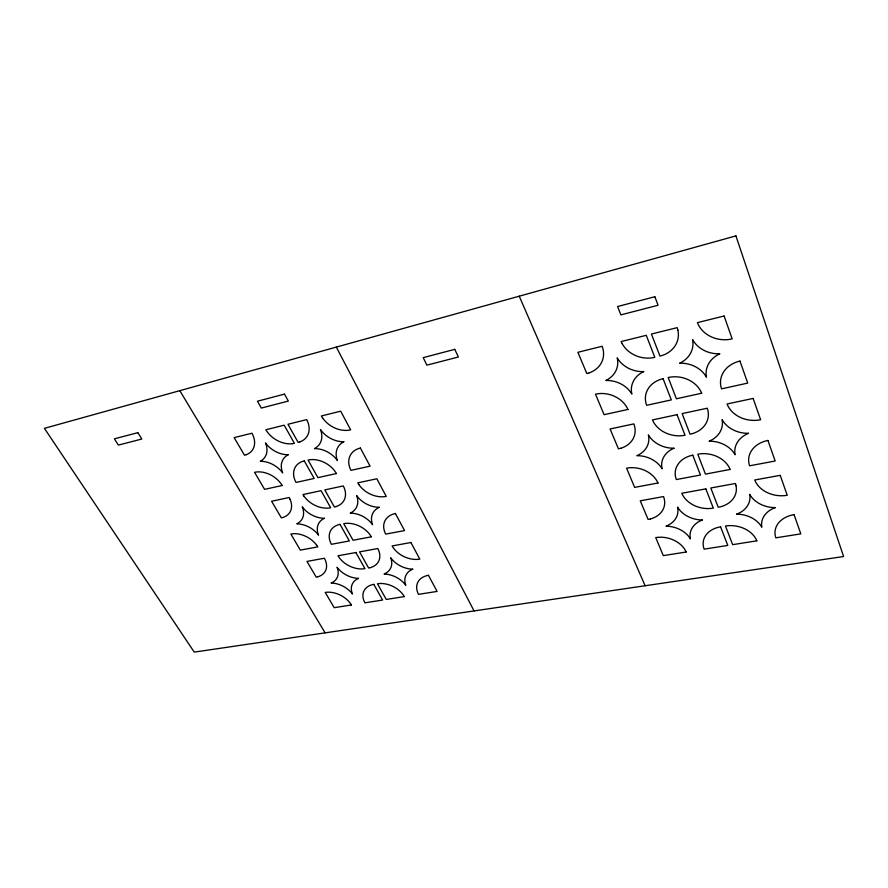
<?xml version="1.0" encoding="UTF-8"?>
<svg xmlns="http://www.w3.org/2000/svg" width="888" height="888" viewBox="0 0 888 888"><rect width="100%" height="100%" fill="white"/><g stroke="black" fill="none" stroke-linecap="round" stroke-linejoin="round"><path stroke-width="1.33" d="M650.393 518.958L648.107 519.458L640.27 500.81L663.547 496.57L664.18 498.557A24.686 19.214 14.2 0 1 650.393 518.958M292.463 443.656L294.383 443.301L284.193 425.197L265.856 429.759L267.033 431.568A22.91 17.061 34.3 0 0 292.463 443.656M316.694 545.232L317.782 546.875L300.344 550.138L290.864 534.032L292.674 533.766A21.146 14.741 30 0 1 316.683 545.243M304.062 496.281L302.941 494.561L321.068 490.687L330.68 507.77L328.782 508.058A22.156 16.162 30.8 0 1 304.073 496.27M358.874 484.626L357.764 482.85L376.834 478.776L386.247 496.392L384.271 496.692A22.7 17.027 28.9 0 1 358.885 484.626M322.522 417.86L321.356 415.973L340.681 411.177L350.671 429.87L348.662 430.247A23.454 18.038 32.7 0 1 322.544 417.848M179.82 390.665L325.119 632.855M336.319 347.097L474.059 610.922M290.054 499.256L289.177 497.502L271.584 501.254L281.352 517.859L283.061 517.415A21.689 15.396 32.2 0 0 290.043 499.256M622.211 343.756L621.145 341.558L646.264 335.32L654.8 357.331L652.203 357.831A26.984 23.277 12.2 0 1 622.233 343.756M519.247 296.192L645.11 585.747M677.866 330.003L677.178 327.65L651.437 334.032L659.951 356.099L662.47 355.378A27.062 23.354 11.6 0 0 677.844 330.003M736.008 485.547L735.419 483.505L710.8 487.978L718.237 507.27L720.656 506.748A25.685 20.102 9.8 0 0 735.986 485.558M674.003 448.251A25.685 20.402 10.9 0 0 662.082 468.82A24.953 19.725 14 0 0 636.84 455.688A25.375 20.557 14.9 0 0 648.373 434.887A25.963 21.157 11.4 0 0 673.981 448.229M692.585 339.56A27.861 23.932 5.1 0 0 719.868 353.79A27.539 23.01 5.4 0 0 706.46 377.222A26.651 22.256 9.8 0 0 679.598 363.225A27.117 23.266 10.4 0 0 692.573 339.571M775.202 507.636A26.141 19.791 6.5 0 0 761.826 527.239A25.33 19.203 9.1 0 0 736.707 514.163M775.191 507.614A26.429 20.535 6.2 0 1 749.694 494.327A25.741 20.013 9.2 0 1 736.685 514.13M324.342 518.326A21.634 15.462 29.1 0 0 318.559 535.153A21.245 14.918 30.1 0 0 296.781 523.831A21.667 15.385 31.6 0 0 302.253 506.837A21.934 15.884 30.6 0 0 324.32 518.303M288.189 454.767A22.322 16.328 32.1 0 0 282.717 472.916A21.934 15.729 33 0 0 260.306 461.261A22.4 16.217 34.8 0 0 265.457 442.934A22.666 16.761 34 0 0 288.178 454.734M358.508 578.399A21.035 14.63 26.6 0 0 352.458 594.017A20.646 14.141 27.7 0 0 331.268 583.016M358.486 578.377A21.29 15.029 27.9 0 1 337.04 567.232A21.012 14.597 29 0 1 331.246 582.994M246.22 454.689L244.489 455.2L234.143 437.629L251.937 433.211L252.869 435.076A22.444 16.206 35.4 0 1 246.22 454.689M299.966 441.869L298.146 442.402L287.956 424.264L306.682 419.613L307.603 421.545A22.944 17.127 34.2 0 1 299.955 441.858M589.188 372.86L586.824 373.548L577.888 352.292L602.131 346.276L602.863 348.54A26.041 22.178 18.9 0 1 589.188 372.86M304.295 460.916L302.486 461.427A22.289 16.317 31.4 0 0 295.138 480.652L296.004 482.45L314.174 478.454L304.295 460.916M360.395 448.052L358.497 448.595A22.822 17.216 29.5 0 0 350.116 468.509L350.96 470.363L370.074 466.156L360.395 448.052M735.919 235.886L44.4 428.349L194.261 652.114L843.6 556.532L735.919 235.886M663.081 378.688L660.594 379.376A26.396 21.867 10.9 0 0 645.976 403.152L646.63 405.328L671.317 399.9L663.081 378.688M739.97 361.072L737.318 361.793A27.606 22.888 4.7 0 0 720.923 386.602L721.522 388.855L747.729 383.094L739.97 361.072M137.829 432.667L114.374 438.839L118.393 445.099L141.836 439.027L137.829 432.667M284.482 394.117L257.431 401.221L261.316 408.069L288.345 401.065L284.482 394.117M454.767 349.35L423.21 357.642L426.873 365.157L458.375 356.998L454.767 349.35M654.856 296.736L617.582 306.538L620.879 314.885L658.075 305.25L654.856 296.736M336.197 506.537L334.388 507.004L324.786 489.899L343.29 485.947L344.144 487.756A22.189 16.217 30.7 0 1 336.186 506.537M620.779 448.274L618.459 448.862L610.1 428.971L633.843 423.898L634.532 426.018A25.33 20.624 15.9 0 1 620.779 448.274M692.529 433.577L690.065 434.199L682.117 413.586L707.292 408.214L707.914 410.411A26.351 21.645 10.4 0 1 692.529 433.577M340.037 524.386L338.25 524.83A21.612 15.44 28.4 0 0 330.591 542.612L331.413 544.311L349.361 540.947L340.037 524.386M724.109 315.995L697.391 322.633L698.423 324.919A28.227 24.409 3.9 0 0 729.414 339.405L732.156 338.883L724.109 315.995M395.415 513.519L393.528 513.986A22.156 16.239 26.4 0 0 384.893 532.378L385.681 534.121L404.54 530.58L395.415 513.519M692.773 455.189L690.331 455.777A25.73 20.302 10.2 0 0 675.701 477.544L676.312 479.564L700.466 475.036L692.773 455.189M767.931 440.448L765.334 441.07A26.884 21.201 5.4 0 0 749.017 463.714L749.572 465.812L775.169 461.005L767.931 440.448M317.915 576.745L316.228 577.133L306.982 561.416L324.375 558.252L325.208 559.917A21.035 14.597 29.5 0 1 317.915 576.745M370.407 567.621L368.631 568.02L359.562 551.859L377.822 548.54L378.621 550.249A21.534 15.34 27.8 0 1 370.407 567.621M282.218 485.481L264.591 489.355L254.556 472.316L256.388 471.994A21.823 15.54 32.8 0 1 281.063 483.76L282.218 485.481M336.452 473.548L317.904 477.633L308.047 460.051L309.968 459.718A22.322 16.384 31.3 0 1 335.309 471.772L336.452 473.548M627.938 409.446L604.095 414.685L595.493 394.183L597.935 393.739A25.452 20.901 16.3 0 1 626.884 407.37L627.938 409.446M701.687 393.218L676.401 398.779L668.198 377.511L670.795 377.045A26.474 21.945 10.5 0 1 700.665 391.075L701.687 393.218M373.804 584.371L372.039 584.748A21.012 14.608 26.1 0 0 364.136 601.231L364.901 602.83L382.628 600.033L373.804 584.371M428.46 575.302L426.595 575.702A21.556 15.318 24.1 0 0 417.726 592.707L418.47 594.361L437.074 591.419L428.46 575.302M677.045 414.674L652.469 419.924L653.479 421.989A26.274 21.578 10.7 0 0 682.495 435.631L685.025 435.231L677.045 414.674M753.124 398.423L727.039 403.996L728.016 406.138A27.473 22.566 4.8 0 0 757.952 420.179L760.639 419.758L753.124 398.423M720.568 526.828L718.181 527.328A25.097 18.903 9.9 0 0 703.562 547.263L704.129 549.161L727.783 545.421L720.568 526.828M794.05 514.64L791.519 515.162A26.207 19.691 6.1 0 0 775.291 535.864L775.812 537.828L800.821 533.866L794.05 514.64M371.351 536.818L353.047 540.248L343.734 523.654L345.632 523.387A21.645 15.496 28.3 0 1 370.274 535.131L371.351 536.818M657.997 483.005L634.643 487.39L626.573 468.176L628.97 467.821A24.809 19.458 14.4 0 1 657.009 481.063L657.997 483.005M730.169 469.452L705.449 474.103L697.779 454.212L700.31 453.824A25.796 20.369 9.9 0 1 729.215 467.443L730.169 469.452M355.877 552.525L337.973 555.788L339.038 557.409A21.501 15.285 28 0 0 363.092 568.886L364.968 568.664L355.877 552.525M410.922 542.513L392.108 545.942L393.162 547.619A22.045 16.062 26 0 0 417.848 559.373L419.802 559.129L410.922 542.513M705.849 488.877L681.784 493.262L682.739 495.193A25.608 20.036 10.1 0 0 710.833 508.458L713.308 508.136L705.849 488.877M780.219 475.358L754.733 479.986L755.644 481.995A26.751 20.912 5.6 0 0 784.615 495.626L787.234 495.282L780.219 475.358M351.437 604.961L334.199 607.692L325.23 592.429L327.006 592.218A20.557 13.975 27.6 0 1 350.394 603.418L351.437 604.961M404.34 596.592L386.269 599.456L377.467 583.76L379.331 583.538A21.057 14.652 25.9 0 1 403.307 595.004L404.34 596.592M686.191 552.003L663.303 555.622L655.721 537.584L658.075 537.296A24.198 18.149 13.4 0 1 685.259 550.183L686.191 552.003M756.842 540.825L732.655 544.655L725.463 526.018L727.949 525.707A25.164 18.948 9.7 0 1 755.943 538.938L756.842 540.825M702.353 520.013A25.053 18.981 10.5 0 0 690.398 538.883A24.342 18.393 13 0 0 665.967 526.173A24.731 19.148 13.5 0 0 677.544 507.081A25.308 19.669 10.7 0 0 702.341 519.98M643.722 371.639A26.351 21.967 11.9 0 0 631.868 394.072A25.608 21.201 15.9 0 0 605.783 380.486A26.063 22.111 17.5 0 0 617.204 357.809A26.662 22.811 12.9 0 0 643.7 371.606M748.484 433.333A26.818 21.312 6 0 0 735.064 454.723A25.974 20.646 9.3 0 0 709.101 441.203A26.407 21.556 9.5 0 0 722.099 419.569A27.128 22.133 5.7 0 0 748.462 433.3M412.709 569.197A21.567 15.351 24.6 0 0 405.805 585.314A21.146 14.83 26 0 0 384.104 574.037A21.523 15.329 27.2 0 0 390.709 557.753A21.823 15.784 25.9 0 0 412.687 569.175M343.8 441.758A22.855 17.227 30.3 0 0 337.429 460.561A22.433 16.583 31.5 0 0 314.441 448.607A22.91 17.127 33.5 0 0 320.468 429.614A23.21 17.716 32.3 0 0 343.778 441.736M379.243 507.326A22.178 16.262 27.1 0 0 372.594 524.719A21.745 15.684 28.5 0 0 350.272 513.109A22.167 16.206 30 0 0 356.61 495.537A22.466 16.728 28.7 0 0 379.231 507.303"/></g></svg>
